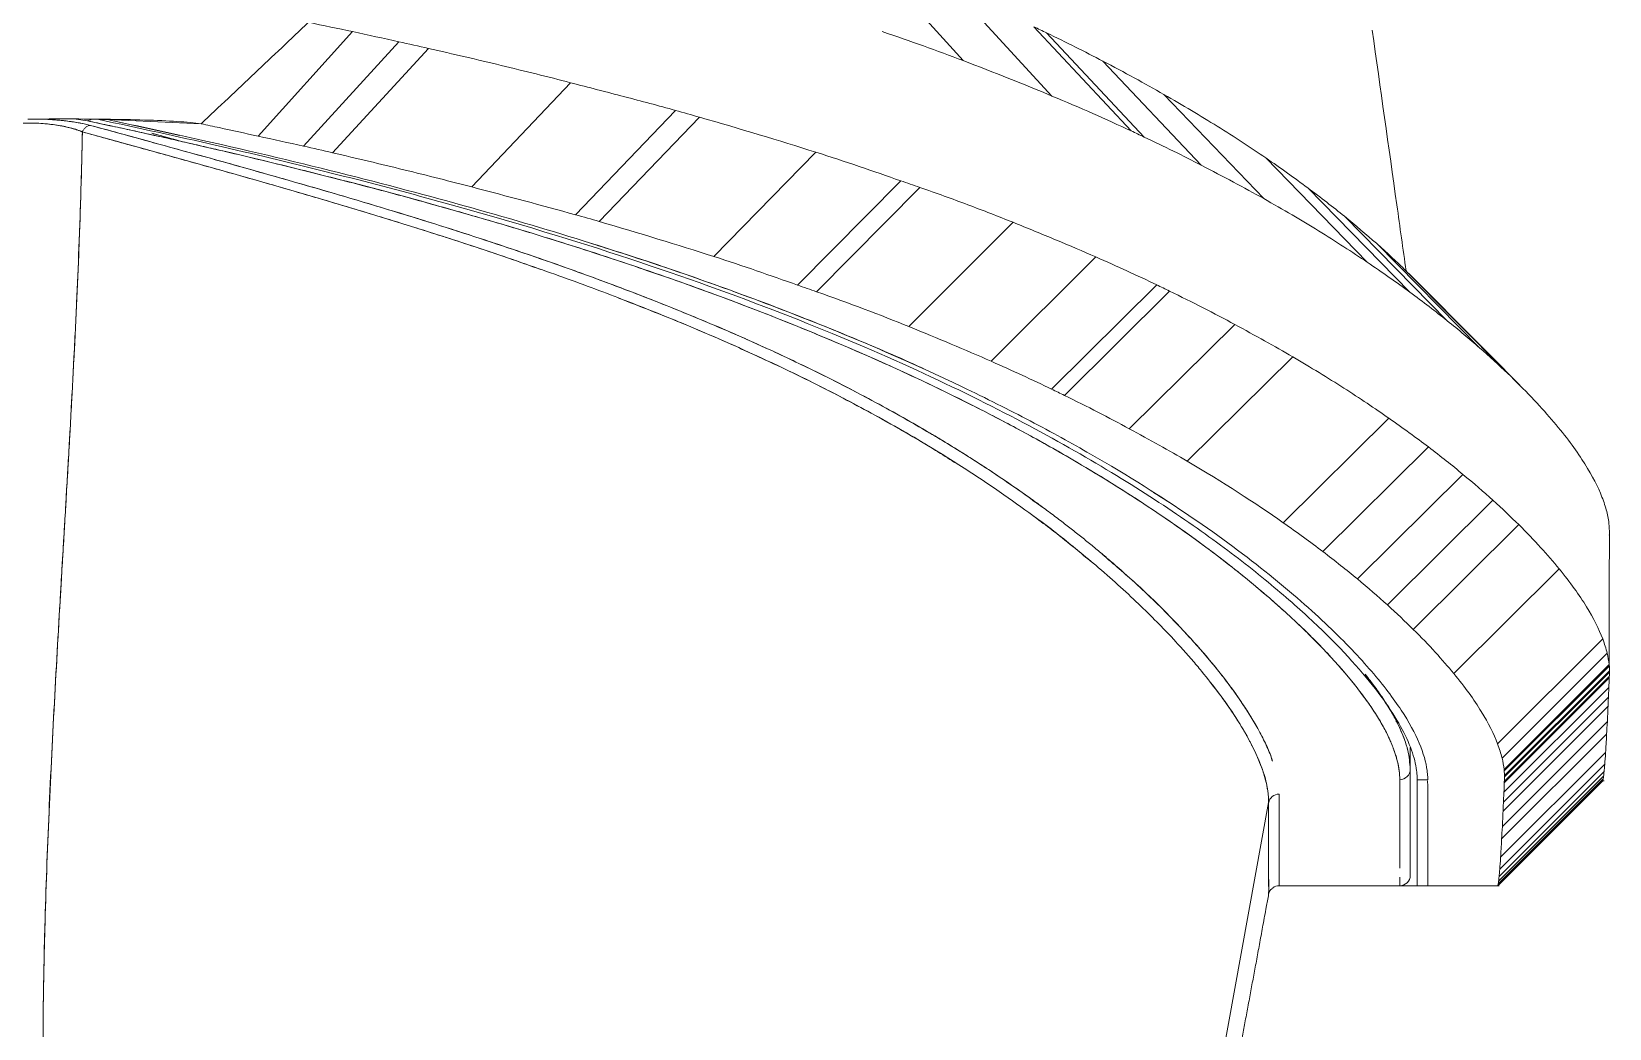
# Model space of a CAD drawing. Header units: millimetres. Extents: x 744 to 5705, y 930 to 4879.
# Drawn here: x 5479.7 to 5705.1, y 3539.2 to 3681.6 of the extents above; entities that cross this region are included whole.
import ezdxf

# ---------------------------------------------------------------- set-up
doc = ezdxf.new("R2010")
doc.units = ezdxf.units.MM
doc.header["$MEASUREMENT"] = 0

msp = doc.modelspace()

# ---------------------------------------------------------------- linework, layer by layer
at = {"color": 7, "linetype": 'Continuous', "lineweight": 15, "true_color": 0xffffff}
for p, q in [((5612.77, 3677.47), (5599.35, 3692.35)), ((5625.48, 3672.41), (5611.8, 3687.29)), ((5512.06, 3666.68), (5525.55, 3681.61)), ((5636.78, 3667.43), (5622.88, 3682.3)), ((5518.55, 3665.24), (5532.16, 3680.16)), ((5522.7, 3664.29), (5536.39, 3679.21)), ((5638.66, 3666.54), (5624.72, 3681.43)), ((5646.81, 3662.52), (5632.74, 3677.4)), ((5542.59, 3659.41), (5556.69, 3674.31)), ((5655.73, 3657.75), (5641.47, 3672.64)), ((5557.4, 3655.44), (5571.69, 3670.36)), ((5486.05, 3669.12), (5487.67, 3668.86)), ((5487.67, 3668.86), (5486.11, 3669.12)), ((5490.49, 3669.05), (5489.28, 3669.05)), ((5490.49, 3669.06), (5503.92, 3668.45)), ((5500.86, 3666.78), (5490.49, 3669.06)), ((5560.8, 3654.48), (5575.14, 3669.38)), ((5496.87, 3667.09), (5501.29, 3665.87)), ((5577.18, 3649.47), (5591.74, 3664.38)), ((5670.52, 3648.66), (5656.02, 3663.56)), ((5589.12, 3645.39), (5603.87, 3660.29)), ((5591.85, 3644.44), (5606.59, 3659.35)), ((5676.61, 3644.38), (5662.02, 3659.28)), ((5681.94, 3640.3), (5667.27, 3655.22)), ((5605.05, 3639.45), (5619.92, 3654.36)), ((5686.57, 3636.44), (5671.83, 3651.36)), ((5616.8, 3634.5), (5631.75, 3649.41)), ((5690.57, 3632.79), (5675.77, 3647.72)), ((5625.43, 3630.51), (5640.44, 3645.42)), ((5627.26, 3629.63), (5642.27, 3644.54)), ((5636.53, 3624.85), (5651.6, 3639.76)), ((5644.8, 3620.23), (5659.88, 3635.14)), ((5658.52, 3611.43), (5673.62, 3626.36)), ((5664.17, 3607.31), (5679.27, 3622.25)), ((5669.11, 3603.39), (5684.2, 3618.34)), ((5673.4, 3599.68), (5688.48, 3614.64)), ((5677.09, 3596.19), (5692.17, 3611.15)), ((5682.89, 3589.88), (5697.94, 3604.85)), ((5689.15, 3579.82), (5704.17, 3594.81)), ((5689.78, 3577.8), (5704.8, 3592.79)), ((5690.07, 3576.15), (5705.08, 3591.15)), ((5690.09, 3575.95), (5705.1, 3590.94)), ((5690.1, 3574.27), (5705.11, 3589.26)), ((5690.11, 3574.45), (5705.11, 3589.44)), ((5690.13, 3575.28), (5705.13, 3590.28)), ((5690.13, 3575.09), (5705.13, 3590.09)), ((5690.05, 3572.9), (5705.05, 3587.89)), ((5689.93, 3570.21), (5704.93, 3585.21)), ((5689.99, 3571.49), (5704.99, 3586.48)), ((5674.67, 3583.07), (5674.67, 3582.98)), ((5689.83, 3568.02), (5704.83, 3583.02)), ((5689.73, 3566.23), (5704.73, 3581.23)), ((5654, 3579.68), (5654.05, 3579.54)), ((5676.67, 3576.37), (5676.67, 3579.29)), ((5689.58, 3563.61), (5704.58, 3578.61)), ((5676.67, 3576.19), (5676.67, 3561.04)), ((5689.37, 3560.86), (5704.37, 3575.86)), ((5689.46, 3561.92), (5704.46, 3576.92)), ((5675.17, 3562.08), (5675.17, 3574.7)), ((5676.67, 3561.04), (5676.67, 3574.07)), ((5677.67, 3559.54), (5677.67, 3574.7)), ((5677.67, 3574.7), (5679.17, 3574.7)), ((5704.17, 3574.55), (5689.17, 3559.55)), ((5689.2, 3559.65), (5704.2, 3574.65)), ((5689.24, 3559.84), (5704.24, 3574.84)), ((5689.29, 3560.21), (5704.29, 3575.21)), ((5704.36, 3574.55), (5704.17, 3574.55)), ((5656.44, 3571.42), (5632.68, 3440.47)), ((5679.17, 3559.54), (5679.17, 3572.88)), ((5675.17, 3559.57), (5675.17, 3560.76)), ((5656.4, 3558.09), (5656.44, 3558.32)), ((5657.92, 3559.54), (5675.17, 3559.54)), ((5676.7, 3559.55), (5675.17, 3559.55)), ((5676.65, 3559.54), (5675.18, 3559.54)), ((5676.65, 3559.54), (5677.56, 3559.54)), ((5679.68, 3559.55), (5679.02, 3559.55)), ((5679.04, 3559.55), (5679.36, 3559.55)), ((5689.17, 3559.55), (5679.17, 3559.55)), ((5689.36, 3559.55), (5689.17, 3559.55))]:
    msp.add_line(p, q, dxfattribs=at)
msp.add_lwpolyline([(5677.67, 3559.54), (5677.9, 3559.54), (5679.17, 3559.54)], dxfattribs=at)
for centre, radius, start, end in [((5487.52, 3670.03), 1.17, 277.0142, 307.5918), ((5487.52, 3670.02), 1.17, 276.994, 306.913), ((5675.17, 3576.2), 1.5, 269.9733, 359.9733), ((5657.92, 3571.15), 1.5, 89.9843, 169.5357), ((5675.17, 3561.04), 1.5, 270, 0), ((5657.92, 3558.04), 1.5, 90.0004, 125.7999)]:
    msp.add_arc(centre, radius, start, end, dxfattribs=at)
for points, knots in [([(5503.92, 3668.45), (5506.48, 3670.86), (5509.04, 3673.28), (5511.59, 3675.69), (5514.15, 3678.11), (5516.71, 3680.53), (5519.26, 3682.94)], [0, 0, 0, 0, 0.01077667, 0.01077667, 0.01077667, 0.02155335, 0.02155335, 0.02155335, 0.02155335]), ([(5676.08, 3647.42), (5675.64, 3650.56), (5674.02, 3662.04), (5672.41, 3673.5), (5671.24, 3681.84)], [0, 0, 0, 0, 0.273549, 1, 1, 1, 1]), ([(5536.39, 3679.21), (5539.93, 3678.41), (5543.39, 3677.6), (5550.15, 3675.97), (5553.46, 3675.15), (5556.69, 3674.31)], [0, 0, 0, 0, 0.5, 0.5, 1, 1, 1, 1]), ([(5556.69, 3674.31), (5559.28, 3673.64), (5561.83, 3672.98), (5566.83, 3671.67), (5569.28, 3671.02), (5571.69, 3670.36)], [0, 0, 0, 0, 0.5, 0.5, 1, 1, 1, 1]), ([(5641.47, 3672.64), (5644.17, 3671.09), (5649.32, 3668.01), (5653.86, 3665.04), (5656.02, 3663.56)], [389.607768, 389.607768, 389.607768, 389.607768, 427.808015, 467.169581, 467.169581, 467.169581, 467.169581]), ([(5486.95, 3667.28), (5486.88, 3667.31), (5486.76, 3667.36), (5486.57, 3667.43), (5486.39, 3667.5), (5486.2, 3667.57), (5486.01, 3667.63), (5485.83, 3667.69), (5485.44, 3667.8), (5484.82, 3667.96), (5483.87, 3668.16), (5482.84, 3668.32), (5481.67, 3668.45), (5480.44, 3668.53), (5479.15, 3668.56), (5477.86, 3668.53), (5476.62, 3668.45), (5475.46, 3668.32), (5474.43, 3668.16), (5473.49, 3667.96), (5472.82, 3667.79), (5472.34, 3667.64), (5472.01, 3667.53), (5471.68, 3667.41), (5471.47, 3667.33), (5471.36, 3667.28)], [0, 0, 0, 0, 0.019671, 0.038592, 0.056742, 0.074102, 0.090654, 0.106378, 0.12126, 0.187109, 0.246578, 0.312271, 0.373368, 0.437831, 0.500446, 0.563008, 0.627465, 0.688485, 0.754169, 0.813275, 0.878747, 0.90534, 0.934479, 0.966066, 1, 1, 1, 1]), ([(5486.95, 3667.28), (5486.94, 3667.28), (5486.93, 3667.29), (5486.92, 3667.29), (5486.9, 3667.3), (5486.86, 3667.32), (5486.77, 3667.36), (5486.69, 3667.39), (5486.53, 3667.45), (5486.42, 3667.49), (5486.07, 3667.61), (5485.83, 3667.69), (5485.3, 3667.84), (5485.02, 3667.91), (5484.42, 3668.05), (5484.1, 3668.11), (5483.44, 3668.23), (5483.09, 3668.28), (5482.37, 3668.37), (5481.99, 3668.42), (5481.21, 3668.48), (5480.81, 3668.51), (5479.99, 3668.54), (5479.57, 3668.55), (5478.75, 3668.55), (5478.34, 3668.54), (5477.52, 3668.51), (5477.12, 3668.48), (5476.34, 3668.42), (5475.96, 3668.38), (5475.23, 3668.28), (5474.88, 3668.23), (5473.88, 3668.05), (5473.29, 3667.92), (5472.49, 3667.69), (5472.24, 3667.61), (5471.89, 3667.49), (5471.78, 3667.45), (5471.62, 3667.39), (5471.54, 3667.36), (5471.45, 3667.32), (5471.41, 3667.3), (5471.39, 3667.29), (5471.38, 3667.29), (5471.37, 3667.28), (5471.36, 3667.28)], [0, 0, 0, 0, 0.001953, 0.001953, 0.003906, 0.007813, 0.015625, 0.03125, 0.03125, 0.0625, 0.0625, 0.125, 0.125, 0.1875, 0.1875, 0.25, 0.25, 0.3125, 0.3125, 0.375, 0.375, 0.4375, 0.4375, 0.5, 0.5, 0.5625, 0.5625, 0.625, 0.625, 0.6875, 0.6875, 0.75, 0.75, 0.875, 0.875, 0.9375, 0.9375, 0.96875, 0.96875, 0.984375, 0.992188, 0.996094, 0.998047, 0.998047, 1, 1, 1, 1]), ([(5503.92, 3668.45), (5502.98, 3668.58), (5501.82, 3668.68), (5499.11, 3668.86), (5497.57, 3668.93), (5494.07, 3669.03), (5492.21, 3669.07), (5488.27, 3669.12), (5486.2, 3669.13), (5482.39, 3669.13), (5480.77, 3669.12), (5479.15, 3669.11)], [0, 0, 0, 0, 3.304912, 3.304912, 6.609825, 6.609825, 9.914737, 9.914737, 13.219649, 13.219649, 15.68621, 15.68621, 15.68621, 15.68621]), ([(5480.22, 3669.11), (5480.85, 3669.1), (5482.46, 3669.07), (5484.66, 3668.86), (5486.69, 3668.56), (5487.65, 3668.33), (5488.13, 3668.21)], [0, 0, 0, 0, 0.1844316, 0.4658263, 0.7372738, 1, 1, 1, 1]), ([(5488.13, 3668.21), (5487.63, 3668.33), (5486.65, 3668.57), (5484.57, 3668.87), (5482.4, 3669.07), (5480.85, 3669.1), (5480.26, 3669.11)], [0, 0, 0, 0, 0.273381, 0.547526, 0.82802, 1, 1, 1, 1]), ([(5486.95, 3667.28), (5487, 3667.4), (5487.06, 3667.52), (5487.23, 3667.74), (5487.32, 3667.84), (5487.54, 3668.01), (5487.65, 3668.08), (5487.89, 3668.17), (5488.01, 3668.2), (5488.13, 3668.21)], [0, 0, 0, 0, 0.25, 0.25, 0.5, 0.5, 0.75, 0.75, 1, 1, 1, 1]), ([(5486.95, 3667.28), (5487, 3667.4), (5487.06, 3667.52), (5487.23, 3667.74), (5487.32, 3667.84), (5487.54, 3668.01), (5487.65, 3668.08), (5487.89, 3668.17), (5488.01, 3668.2), (5488.13, 3668.21)], [0, 0, 0, 0, 0.25, 0.25, 0.5, 0.5, 0.75, 0.75, 1, 1, 1, 1]), ([(5675.17, 3574.7), (5675.17, 3574.79), (5675.17, 3574.98), (5675.15, 3575.27), (5675.13, 3575.57), (5675.1, 3575.87), (5675.06, 3576.17), (5675.01, 3576.48), (5674.96, 3576.79), (5674.89, 3577.1), (5674.81, 3577.42), (5674.73, 3577.74), (5674.64, 3578.06), (5674.53, 3578.39), (5674.42, 3578.72), (5674.3, 3579.06), (5674.18, 3579.4), (5674.04, 3579.74), (5673.89, 3580.09), (5673.74, 3580.44), (5673.37, 3581.24), (5672.7, 3582.53), (5671.58, 3584.37), (5670.26, 3586.29), (5668.2, 3589), (5665.08, 3592.61), (5661.07, 3596.61), (5657.36, 3599.98), (5654.23, 3602.66), (5650.8, 3605.42), (5646.98, 3608.32), (5642.81, 3611.31), (5636.64, 3615.47), (5629.54, 3619.87), (5621.34, 3624.46), (5614.46, 3628.07), (5606.96, 3631.74), (5598.53, 3635.58), (5589.3, 3639.46), (5578.91, 3643.51), (5567.49, 3647.59), (5556.85, 3651.07), (5547.73, 3653.85), (5540.39, 3655.99), (5532.7, 3658.12), (5524.55, 3660.27), (5516.01, 3662.42), (5509.17, 3664.06), (5504.34, 3665.18), (5501.65, 3665.8), (5498.92, 3666.41), (5496.16, 3667.03), (5493.36, 3667.64), (5490.53, 3668.25), (5488.62, 3668.66), (5487.67, 3668.86)], [0, 0, 0, 0, 0.0070418, 0.014054, 0.021037, 0.0279913, 0.0349172, 0.0418154, 0.0486861, 0.0555299, 0.0623473, 0.0691386, 0.0759043, 0.0826448, 0.0893607, 0.0960523, 0.1027202, 0.1093646, 0.1159862, 0.1225853, 0.1291624, 0.1606347, 0.1914145, 0.2215591, 0.2511239, 0.3114173, 0.3688501, 0.3984051, 0.4271268, 0.4566886, 0.4855075, 0.5152719, 0.5441955, 0.6036971, 0.6344701, 0.6644214, 0.6959958, 0.7267417, 0.759311, 0.791089, 0.8248431, 0.8578944, 0.8751804, 0.8923214, 0.9099349, 0.927471, 0.9454268, 0.9633661, 0.9685625, 0.9737708, 0.9789914, 0.9842245, 0.9894701, 0.9947286, 1, 1, 1, 1]), ([(5487.67, 3668.86), (5493.44, 3667.64), (5499.02, 3666.4), (5509.82, 3663.92), (5515.03, 3662.66), (5530.09, 3658.88), (5539.39, 3656.33), (5565.24, 3648.6), (5579.77, 3643.38), (5593.8, 3637.56), (5595.32, 3636.92), (5598.3, 3635.63), (5599.76, 3634.99), (5604.02, 3633.08), (5606.74, 3631.82), (5614.52, 3628.06), (5619.23, 3625.61), (5627.86, 3620.82), (5631.77, 3618.49), (5638.92, 3613.97), (5642.16, 3611.77), (5651, 3605.42), (5655.74, 3601.5), (5663.47, 3594.36), (5666.46, 3591.13), (5671.04, 3585.36), (5672.64, 3582.82), (5673.93, 3580.01), (5674.15, 3579.47), (5674.53, 3578.42), (5674.69, 3577.92), (5675.05, 3576.45), (5675.17, 3575.54), (5675.17, 3574.7)], [0, 0, 0, 0, 0.03125, 0.03125, 0.0625, 0.0625, 0.125, 0.125, 0.25, 0.25, 0.265625, 0.265625, 0.28125, 0.28125, 0.3125, 0.3125, 0.375, 0.375, 0.4375, 0.4375, 0.5, 0.5, 0.625, 0.625, 0.75, 0.75, 0.875, 0.875, 0.90625, 0.90625, 0.9375, 0.9375, 1, 1, 1, 1]), ([(5488.13, 3668.21), (5489.72, 3667.77), (5492.72, 3666.95), (5497.24, 3665.71), (5501.59, 3664.51), (5506, 3663.3), (5510.28, 3662.1), (5516.46, 3660.36), (5524.3, 3658.09), (5533.23, 3655.41), (5541.36, 3652.85), (5548.73, 3650.43), (5555.71, 3648.01), (5563.17, 3645.29), (5570.94, 3642.28), (5578.83, 3639), (5586.02, 3635.78), (5592.54, 3632.66), (5599.03, 3629.33), (5605.31, 3625.87), (5611.42, 3622.24), (5616.83, 3618.78), (5620.76, 3616.09), (5623.47, 3614.15), (5625.21, 3612.86), (5626.87, 3611.61), (5628.44, 3610.39), (5629.94, 3609.2), (5631.4, 3608.01), (5632.83, 3606.82), (5634.86, 3605.08), (5637.4, 3602.82), (5640.3, 3600.08), (5642.99, 3597.37), (5645.39, 3594.81), (5647.51, 3592.39), (5649.37, 3590.13), (5651.05, 3587.94), (5652.52, 3585.86), (5653.88, 3583.77), (5655.1, 3581.68), (5656.12, 3579.62), (5656.75, 3578.17), (5656.97, 3577.46), (5657.01, 3577.35)], [0, 0, 0, 0, 0.011331, 0.021375, 0.032244, 0.042513, 0.053133, 0.063424, 0.087954, 0.112063, 0.133121, 0.154189, 0.174918, 0.195544, 0.224431, 0.252917, 0.281042, 0.308758, 0.33566, 0.370232, 0.402997, 0.436727, 0.468985, 0.481852, 0.494884, 0.507917, 0.520273, 0.532798, 0.545494, 0.558364, 0.571411, 0.602643, 0.63487, 0.668151, 0.702505, 0.734501, 0.766802, 0.800039, 0.834284, 0.867404, 0.907747, 0.94926, 0.991619, 1, 1, 1, 1]), ([(5624.05, 3613.69), (5622.55, 3614.78), (5619.22, 3617.19), (5613.27, 3621.1), (5606.26, 3625.35), (5598.38, 3629.7), (5589.58, 3634.14), (5579.75, 3638.64), (5569.11, 3643.04), (5557.69, 3647.34), (5545.56, 3651.52), (5532.39, 3655.7), (5518.28, 3659.86), (5503.41, 3664.03), (5493.22, 3666.81), (5488.13, 3668.21)], [0, 0, 0, 0, 0.0677355, 0.1491051, 0.230587, 0.3120623, 0.3932435, 0.4741688, 0.5549082, 0.628838, 0.7027808, 0.7768282, 0.8510503, 0.9254623, 1, 1, 1, 1]), ([(5677.67, 3574.7), (5677.67, 3574.91), (5677.66, 3575.12), (5677.63, 3575.56), (5677.57, 3576.23), (5677.43, 3576.94), (5677.06, 3578.4), (5676.69, 3579.45), (5675.14, 3582.81), (5673.54, 3585.36), (5668.94, 3591.15), (5665.93, 3594.4), (5660.08, 3599.8), (5657.9, 3601.68), (5653.03, 3605.63), (5650.34, 3607.69), (5644.36, 3611.96), (5641.09, 3614.17), (5633.84, 3618.74), (5629.88, 3621.09), (5621.15, 3625.9), (5616.4, 3628.36), (5605.96, 3633.37), (5600.28, 3635.91), (5587.84, 3641.04), (5581.08, 3643.63), (5566.34, 3648.81), (5558.35, 3651.41), (5541, 3656.56), (5531.64, 3659.12), (5516.54, 3662.9), (5511.33, 3664.15), (5500.56, 3666.62), (5495, 3667.84), (5489.28, 3669.05)], [0, 0, 0, 0, 0.015625, 0.015625, 0.03125, 0.0625, 0.0625, 0.125, 0.125, 0.25, 0.25, 0.375, 0.375, 0.4375, 0.4375, 0.5, 0.5, 0.5625, 0.5625, 0.625, 0.625, 0.6875, 0.6875, 0.75, 0.75, 0.8125, 0.8125, 0.875, 0.875, 0.9375, 0.9375, 0.96875, 0.96875, 1, 1, 1, 1]), ([(5490.49, 3669.05), (5495.16, 3668.07), (5499.73, 3667.07), (5504.17, 3666.07), (5511.34, 3664.45), (5518.22, 3662.81), (5524.78, 3661.16), (5531.35, 3659.5), (5537.6, 3657.83), (5543.56, 3656.15), (5549.52, 3654.46), (5555.18, 3652.77), (5560.55, 3651.07), (5565.92, 3649.37), (5571.01, 3647.67), (5575.83, 3645.97), (5580.65, 3644.26), (5585.21, 3642.56), (5589.52, 3640.87), (5598.15, 3637.49), (5605.8, 3634.13), (5612.66, 3630.84), (5616.09, 3629.2), (5619.32, 3627.58), (5622.37, 3625.97), (5625.42, 3624.37), (5628.28, 3622.79), (5630.99, 3621.23), (5636.4, 3618.12), (5641.16, 3615.12), (5645.38, 3612.24), (5649.59, 3609.36), (5653.28, 3606.61), (5656.52, 3604.01), (5659.76, 3601.4), (5662.55, 3598.95), (5664.96, 3596.64), (5667.38, 3594.34), (5669.42, 3592.19), (5671.14, 3590.19), (5672.86, 3588.19), (5674.26, 3586.34), (5675.38, 3584.63), (5676.5, 3582.93), (5677.35, 3581.36), (5677.96, 3579.93), (5678.56, 3578.49), (5678.93, 3577.19), (5679.08, 3576), (5679.12, 3575.7), (5679.15, 3575.41), (5679.16, 3575.12), (5679.17, 3574.98), (5679.17, 3574.84), (5679.17, 3574.7), (5679.17, 3574.7), (5679.17, 3574.7), (5679.17, 3574.7)], [1514.410759, 1514.410759, 1514.410759, 1514.410759, 1538.352394, 1538.352394, 1538.352394, 1576.939335, 1576.939335, 1576.939335, 1615.526276, 1615.526276, 1615.526276, 1654.113217, 1654.113217, 1654.113217, 1692.700158, 1692.700158, 1692.700158, 1731.287098, 1731.287098, 1731.287098, 1808.46098, 1808.46098, 1808.46098, 1847.047921, 1847.047921, 1847.047921, 1885.634862, 1885.634862, 1885.634862, 1962.808743, 1962.808743, 1962.808743, 2039.982625, 2039.982625, 2039.982625, 2117.156506, 2117.156506, 2117.156506, 2194.330388, 2194.330388, 2194.330388, 2271.504269, 2271.504269, 2271.504269, 2348.678151, 2348.678151, 2348.678151, 2425.852033, 2425.852033, 2425.852033, 2445.145503, 2445.145503, 2445.145503, 2454.792238, 2454.792238, 2454.792238, 2454.918905, 2454.918905, 2454.918905, 2454.918905]), ([(5503.92, 3668.45), (5504.79, 3668.26), (5507.52, 3667.67), (5510.23, 3667.08), (5512.06, 3666.68)], [5.203369, 5.203369, 5.203369, 5.203369, 9.745898, 19.550461, 19.550461, 19.550461, 19.550461]), ([(5481.32, 3534.43), (5481.32, 3535.77), (5481.32, 3537.11), (5481.34, 3539.8), (5481.35, 3541.14), (5481.4, 3545.19), (5481.45, 3547.9), (5481.64, 3556.05), (5481.83, 3561.53), (5482.51, 3578.05), (5483.12, 3589.2), (5484.43, 3611.59), (5485.12, 3622.84), (5486.27, 3645.22), (5486.74, 3656.35), (5486.95, 3667.28)], [0, 0, 0, 0, 0.03125, 0.03125, 0.0625, 0.0625, 0.125, 0.125, 0.25, 0.25, 0.5, 0.5, 0.75, 0.75, 1, 1, 1, 1]), ([(5486.95, 3667.28), (5486.93, 3666.63), (5486.91, 3665.33), (5486.86, 3663.34), (5486.81, 3661.32), (5486.75, 3659.27), (5486.69, 3657.17), (5486.62, 3655.04), (5486.54, 3652.86), (5486.39, 3648.8), (5486.12, 3642.56), (5485.79, 3635.72), (5485.49, 3630.06), (5485.19, 3624.56), (5484.87, 3619.01), (5484.55, 3613.51), (5484.31, 3609.39), (5484.06, 3605.26), (5483.58, 3596.98), (5482.86, 3584.49), (5482.05, 3567.83), (5481.57, 3553.94), (5481.38, 3544.22), (5481.33, 3539.41), (5481.32, 3536.61), (5481.32, 3535.21), (5481.32, 3534.43)], [0, 0, 0, 0, 0.014782, 0.029823, 0.045123, 0.060683, 0.076502, 0.092583, 0.108925, 0.125529, 0.18425, 0.24919, 0.278708, 0.310652, 0.372015, 0.402695, 0.433384, 0.463903, 0.494857, 0.618462, 0.74358, 0.870551, 0.934939, 0.967385, 0.981917, 1, 1, 1, 1]), ([(5486.95, 3667.28), (5492.49, 3665.76), (5503.56, 3662.71), (5519.65, 3658.15), (5534.71, 3653.59), (5545.63, 3650.07), (5551.11, 3648.08), (5552.39, 3647.62)], [0, 0, 0, 0, 0.233372, 0.466141, 0.698172, 0.929608, 1, 1, 1, 1]), ([(5656.44, 3571.42), (5656.44, 3571.52), (5656.44, 3571.72), (5656.43, 3572.03), (5656.41, 3572.34), (5656.37, 3572.66), (5656.33, 3572.98), (5656.29, 3573.3), (5656.23, 3573.63), (5656.16, 3573.96), (5656.09, 3574.29), (5656, 3574.63), (5655.91, 3574.97), (5655.81, 3575.32), (5655.7, 3575.67), (5655.59, 3576.02), (5655.46, 3576.38), (5655.33, 3576.74), (5655.19, 3577.1), (5655.04, 3577.47), (5654.88, 3577.84), (5654.72, 3578.22), (5654.54, 3578.59), (5654.36, 3578.97), (5654.18, 3579.36), (5653.98, 3579.74), (5653.78, 3580.13), (5653.57, 3580.52), (5653.35, 3580.92), (5653.13, 3581.31), (5652.9, 3581.71), (5652.66, 3582.11), (5652.41, 3582.52), (5652.16, 3582.92), (5651.9, 3583.33), (5651.64, 3583.74), (5650.86, 3584.94), (5649.4, 3587.01), (5647.35, 3589.63), (5645.48, 3591.85), (5644.11, 3593.39), (5642.48, 3595.18), (5639.7, 3598.07), (5636.04, 3601.59), (5631.08, 3605.94), (5627.17, 3609.12), (5622.7, 3612.51), (5618.55, 3615.5), (5611.06, 3620.52), (5600.33, 3626.93), (5587.9, 3633.22), (5577.71, 3637.81), (5570.2, 3640.97), (5561.89, 3644.24), (5552.7, 3647.59), (5543.38, 3650.77), (5534.17, 3653.73), (5525.29, 3656.44), (5516.68, 3658.97), (5508.56, 3661.29), (5501.14, 3663.36), (5493.95, 3665.35), (5489.25, 3666.65), (5486.95, 3667.28)], [0, 0, 0, 0, 0.0080539, 0.0160539, 0.0240002, 0.0318927, 0.0397315, 0.0475165, 0.0552478, 0.0629254, 0.0705494, 0.0781197, 0.0856364, 0.0930994, 0.1005089, 0.1078648, 0.1151671, 0.1224159, 0.1296112, 0.1367531, 0.1438414, 0.1508763, 0.1578578, 0.1647859, 0.1716606, 0.1784819, 0.1852499, 0.1919645, 0.1986259, 0.2052339, 0.2117887, 0.2182903, 0.2247386, 0.2311337, 0.2374757, 0.2437644, 0.25, 0.2916383, 0.33328, 0.3541047, 0.3749336, 0.388964, 0.4166069, 0.4726297, 0.5000613, 0.545807, 0.5626465, 0.5925285, 0.6251565, 0.6917027, 0.7503185, 0.7740021, 0.7983227, 0.8232874, 0.8489088, 0.8752048, 0.895965, 0.9167368, 0.9375266, 0.954163, 0.9701237, 0.9854043, 1, 1, 1, 1]), ([(5501.27, 3665.88), (5500.45, 3666.11), (5498.99, 3666.51), (5497.51, 3666.92), (5496.87, 3667.09)], [0, 0, 0, 0, 0.565325, 1, 1, 1, 1]), ([(5522.7, 3664.29), (5526.17, 3663.49), (5531.31, 3662.27), (5537.87, 3660.63), (5541.06, 3659.81), (5542.59, 3659.41)], [38.988695, 38.988695, 38.988695, 38.988695, 58.40533, 68.421067, 77.841829, 77.841829, 77.841829, 77.841829]), ([(5591.74, 3664.38), (5593.85, 3663.71), (5595.92, 3663.03), (5599.96, 3661.66), (5601.93, 3660.97), (5603.87, 3660.29)], [0, 0, 0, 0, 0.5, 0.5, 1, 1, 1, 1]), ([(5606.59, 3659.35), (5608.94, 3658.53), (5611.23, 3657.71), (5615.67, 3656.04), (5617.82, 3655.19), (5619.92, 3654.36)], [0, 0, 0, 0, 0.5, 0.5, 1, 1, 1, 1]), ([(5655.73, 3657.75), (5658.51, 3656.18), (5661.12, 3654.64), (5666.04, 3651.61), (5668.35, 3650.12), (5670.52, 3648.66)], [0, 0, 0, 0, 0.5, 0.5, 1, 1, 1, 1]), ([(5619.92, 3654.36), (5622.01, 3653.52), (5624.03, 3652.69), (5627.98, 3651.04), (5629.89, 3650.22), (5631.75, 3649.41)], [0, 0, 0, 0, 0.5, 0.5, 1, 1, 1, 1]), ([(5607.14, 3633.43), (5607.02, 3633.48), (5603.93, 3634.95), (5597.04, 3637.88), (5586.68, 3642.05), (5575.55, 3646.11), (5566.7, 3649.16), (5561.04, 3650.9), (5559.62, 3651.33)], [0, 0, 0, 0, 0.009766, 0.251393, 0.492996, 0.709945, 0.926898, 1, 1, 1, 1]), ([(5671.83, 3651.36), (5672.55, 3650.72), (5673.91, 3649.49), (5675.18, 3648.3), (5675.77, 3647.72)], [583.36073, 583.36073, 583.36073, 583.36073, 603.00224, 622.055947, 622.055947, 622.055947, 622.055947]), ([(5675.77, 3647.72), (5676.13, 3647.38), (5676.69, 3646.83), (5677.2, 3646.31), (5677.4, 3646.11)], [0, 0, 0, 0, 0.623229, 1, 1, 1, 1]), ([(5692.54, 3630.86), (5690.26, 3633.16), (5685.19, 3638.27), (5680.12, 3643.38), (5677.32, 3646.19)], [0, 0, 0, 0, 0.448955, 1, 1, 1, 1]), ([(5563.53, 3643.54), (5566.59, 3642.35), (5573.49, 3639.66), (5582.89, 3635.52), (5592.1, 3631.12), (5600.79, 3626.52), (5607.28, 3622.81), (5610.66, 3620.61), (5611.54, 3620.04)], [0, 0, 0, 0, 0.146456, 0.330587, 0.515235, 0.700531, 0.921748, 1, 1, 1, 1]), ([(5659.88, 3635.14), (5662.47, 3633.62), (5664.89, 3632.13), (5669.46, 3629.21), (5671.6, 3627.77), (5673.62, 3626.36)], [0, 0, 0, 0, 0.5, 0.5, 1, 1, 1, 1]), ([(5696.87, 3626.18), (5698.63, 3624.14), (5700.05, 3622.24), (5702.34, 3618.73), (5703.21, 3617.12), (5703.84, 3615.65)], [0, 0, 0, 0, 0.5, 0.5, 1, 1, 1, 1]), ([(5623.07, 3614.36), (5622.95, 3614.45), (5622.21, 3615.03), (5621.33, 3615.65), (5620.61, 3616.16)], [0, 0, 0, 0, 0.166221, 1, 1, 1, 1]), ([(5645.78, 3611.94), (5645.06, 3612.44), (5643.3, 3613.68), (5641.22, 3614.99), (5640, 3615.76)], [0, 0, 0, 0, 0.411032, 1, 1, 1, 1]), ([(5622.63, 3612.53), (5622.78, 3612.42), (5625.14, 3610.76), (5627.98, 3608.49), (5630.39, 3606.43), (5631.16, 3605.78)], [0, 0, 0, 0, 0.042557, 0.695672, 1, 1, 1, 1]), ([(5705.04, 3611.39), (5705.07, 3611.16), (5705.09, 3610.93), (5705.1, 3610.7), (5705.11, 3610.63), (5705.11, 3610.57), (5705.11, 3610.51)], [935.435184, 935.435184, 935.435184, 935.435184, 950.430136, 950.430136, 950.430136, 954.646393, 954.646393, 954.646393, 954.646393]), ([(5705.12, 3589.83), (5705.12, 3590.05), (5705.12, 3590.52), (5705.11, 3591.31), (5705.11, 3592.17), (5705.1, 3593.07), (5705.1, 3593.95), (5705.1, 3594.86), (5705.1, 3595.71), (5705.1, 3596.37), (5705.1, 3597.06), (5705.1, 3598.08), (5705.1, 3599.4), (5705.1, 3600.99), (5705.11, 3602.93), (5705.11, 3605.17), (5705.12, 3607.56), (5705.12, 3609.15), (5705.12, 3609.92)], [0, 0, 0, 0, 0.088185, 0.191329, 0.282994, 0.341154, 0.388304, 0.42404, 0.438654, 0.452529, 0.467429, 0.484823, 0.529334, 0.587396, 0.657634, 0.76654, 0.887676, 1, 1, 1, 1]), ([(5656.96, 3577.38), (5656.89, 3577.62), (5656.54, 3578.84), (5655.24, 3581.47), (5652.93, 3585.36), (5649.91, 3589.52), (5646.35, 3593.78), (5642.36, 3598.07), (5637.91, 3602.43), (5634.29, 3605.53), (5632.63, 3606.94)], [0, 0, 0, 0, 0.040425, 0.199819, 0.35921, 0.518641, 0.643978, 0.769283, 0.894479, 1, 1, 1, 1]), ([(5697.94, 3604.85), (5699.54, 3602.89), (5700.83, 3601.09), (5702.88, 3597.75), (5703.64, 3596.21), (5704.17, 3594.81)], [0, 0, 0, 0, 0.5, 0.5, 1, 1, 1, 1]), ([(5670.24, 3589.76), (5670.47, 3589.46), (5670.95, 3588.85), (5671.87, 3587.62), (5672.94, 3586.08), (5674.05, 3584.29), (5674.98, 3582.54), (5675.72, 3580.84), (5676.26, 3579.21), (5676.61, 3577.64), (5676.65, 3576.68), (5676.67, 3576.19)], [0, 0, 0, 0, 0.051735, 0.106171, 0.22057, 0.339403, 0.462668, 0.590363, 0.722484, 0.859031, 1, 1, 1, 1]), ([(5676.67, 3576.19), (5676.6, 3577.08), (5676.47, 3578.85), (5675.28, 3582.03), (5673.38, 3585.58), (5671.28, 3588.37), (5670.24, 3589.75)], [0, 0, 0, 0, 0.251177, 0.502338, 0.753139, 1, 1, 1, 1]), ([(5689.15, 3579.82), (5688.62, 3581.23), (5687.85, 3582.77), (5685.79, 3586.11), (5684.49, 3587.92), (5682.89, 3589.88)], [0, 0, 0, 0, 0.5, 0.5, 1, 1, 1, 1]), ([(5647.92, 3588.83), (5648.7, 3587.84), (5650.57, 3585.46), (5652.66, 3582.2), (5654.45, 3578.94), (5655.6, 3576.1), (5656.17, 3574.27), (5656.24, 3573.47), (5656.25, 3573.39)], [0, 0, 0, 0, 0.148477, 0.355811, 0.56313, 0.770473, 0.977864, 1, 1, 1, 1]), ([(5705.05, 3587.89), (5705.05, 3587.84), (5705.04, 3587.79), (5705.04, 3587.74), (5705.02, 3587.3), (5705.01, 3586.88), (5704.99, 3586.48)], [994.166741, 994.166741, 994.166741, 994.166741, 998.189879, 998.189879, 998.189879, 1032.382564, 1032.382564, 1032.382564, 1032.382564]), ([(5704.99, 3586.48), (5704.99, 3586.44), (5704.98, 3586.39), (5704.98, 3586.35), (5704.96, 3585.95), (5704.95, 3585.57), (5704.93, 3585.21)], [1032.382564, 1032.382564, 1032.382564, 1032.382564, 1036.262888, 1036.262888, 1036.262888, 1070.602528, 1070.602528, 1070.602528, 1070.602528]), ([(5675.17, 3574.7), (5675.17, 3573.28), (5675.17, 3570.76), (5675.17, 3569.08), (5675.17, 3568.35)], [0, 0, 0, 0, 0.560028, 1, 1, 1, 1]), ([(5677.67, 3574.7), (5677.67, 3573.28), (5677.67, 3570.43), (5677.67, 3567.48), (5677.67, 3565.19), (5677.67, 3563.52), (5677.67, 3562.28), (5677.67, 3561.38), (5677.67, 3560.44), (5677.67, 3559.82), (5677.67, 3559.56), (5677.67, 3559.55), (5677.67, 3559.54)], [0, 0, 0, 0, 0.071826, 0.143652, 0.215479, 0.287305, 0.359132, 0.430958, 0.502784, 0.670379, 0.837974, 1, 1, 1, 1]), ([(5679.17, 3559.55), (5679.17, 3559.56), (5679.17, 3559.57), (5679.17, 3559.85), (5679.17, 3560.53), (5679.17, 3561.6), (5679.17, 3562.73), (5679.17, 3564.33), (5679.17, 3566.59), (5679.18, 3569.14), (5679.15, 3571.74), (5679.22, 3573.29), (5679.15, 3574.34), (5679.13, 3574.55)], [0, 0, 0, 0, 0.170868, 0.341732, 0.5126, 0.593148, 0.673702, 0.754253, 0.834804, 0.915353, 0.952944, 0.990535, 1, 1, 1, 1]), ([(5656.44, 3558.32), (5656.44, 3558.32), (5656.44, 3558.32), (5656.44, 3558.34), (5656.44, 3558.38), (5656.44, 3558.46), (5656.44, 3558.59), (5656.44, 3558.76), (5656.45, 3558.97), (5656.45, 3559.22), (5656.45, 3559.53), (5656.45, 3559.91), (5656.44, 3560.37), (5656.44, 3560.78), (5656.44, 3561.08), (5656.44, 3561.22), (5656.44, 3561.35), (5656.44, 3561.49), (5656.44, 3561.63), (5656.44, 3561.77), (5656.44, 3561.92), (5656.44, 3562.18), (5656.44, 3562.58), (5656.44, 3563.15), (5656.44, 3563.58), (5656.44, 3563.83), (5656.44, 3563.84), (5656.44, 3563.85), (5656.44, 3563.86), (5656.44, 3563.87), (5656.44, 3563.91), (5656.44, 3563.97), (5656.44, 3564.06), (5656.44, 3564.19), (5656.44, 3564.34), (5656.44, 3564.53), (5656.44, 3564.75), (5656.44, 3564.91), (5656.44, 3565.01), (5656.44, 3565.03), (5656.44, 3565.04), (5656.44, 3565.05), (5656.44, 3565.07), (5656.44, 3565.08), (5656.44, 3565.11), (5656.44, 3565.19), (5656.44, 3565.36), (5656.44, 3565.62), (5656.44, 3565.97), (5656.44, 3566.36), (5656.44, 3566.81), (5656.44, 3567.3), (5656.44, 3567.85), (5656.44, 3568.44), (5656.44, 3569.08), (5656.44, 3569.79), (5656.44, 3570.56), (5656.44, 3571.13), (5656.44, 3571.42)], [0, 0, 0, 0, 0.014202, 0.081057, 0.147637, 0.213772, 0.279299, 0.344067, 0.394333, 0.443982, 0.49296, 0.541217, 0.58871, 0.635404, 0.646267, 0.655818, 0.665016, 0.674143, 0.6832, 0.692187, 0.701105, 0.709956, 0.737337, 0.764076, 0.793289, 0.793714, 0.794084, 0.7945, 0.794961, 0.795468, 0.79602, 0.799231, 0.802943, 0.807442, 0.813498, 0.820543, 0.828556, 0.837518, 0.838243, 0.838682, 0.839123, 0.839568, 0.840014, 0.840464, 0.840916, 0.843452, 0.848182, 0.858174, 0.869116, 0.880981, 0.893738, 0.907354, 0.921797, 0.936141, 0.951161, 0.96683, 0.983118, 1, 1, 1, 1]), ([(5657.92, 3572.65), (5657.92, 3571.75), (5657.92, 3569.93), (5657.92, 3567.82), (5657.92, 3566.03), (5657.92, 3564.59), (5657.92, 3563.41), (5657.92, 3562.41), (5657.92, 3561.6), (5657.92, 3560.95), (5657.92, 3560.48), (5657.92, 3560.19), (5657.92, 3560.01), (5657.92, 3559.89), (5657.92, 3559.8), (5657.92, 3559.72), (5657.92, 3559.67), (5657.92, 3559.63), (5657.92, 3559.6), (5657.92, 3559.58), (5657.92, 3559.57), (5657.92, 3559.57)], [0, 0, 0, 0, 0.059475, 0.119805, 0.181014, 0.243064, 0.305866, 0.369285, 0.444578, 0.520129, 0.595534, 0.670344, 0.712641, 0.754494, 0.795806, 0.836482, 0.876425, 0.915538, 0.953723, 0.983012, 1, 1, 1, 1]), ([(5657.92, 3561.81), (5657.92, 3561.84), (5657.92, 3562.13), (5657.92, 3562.94), (5657.92, 3564.37), (5657.92, 3566.36), (5657.92, 3568.93), (5657.92, 3571.41), (5657.92, 3572.65)], [0, 0, 0, 0, 0.022223, 0.217783, 0.413344, 0.608902, 0.804452, 1, 1, 1, 1]), ([(5689.99, 3571.49), (5689.99, 3571.44), (5689.98, 3571.4), (5689.98, 3571.35), (5689.96, 3570.96), (5689.95, 3570.58), (5689.93, 3570.21)], [1032.382564, 1032.382564, 1032.382564, 1032.382564, 1036.262888, 1036.262888, 1036.262888, 1070.602528, 1070.602528, 1070.602528, 1070.602528]), ([(5690.05, 3572.9), (5690.05, 3572.84), (5690.04, 3572.79), (5690.04, 3572.74), (5690.02, 3572.3), (5690.01, 3571.89), (5689.99, 3571.49)], [994.166741, 994.166741, 994.166741, 994.166741, 998.189879, 998.189879, 998.189879, 1032.382564, 1032.382564, 1032.382564, 1032.382564]), ([(5656.44, 3560.61), (5656.44, 3560.5), (5656.44, 3560.03), (5656.44, 3559.67), (5656.44, 3559.47), (5656.44, 3559.43)], [0, 0, 0, 0, 0.200386, 0.840076, 1, 1, 1, 1]), ([(5632.68, 3429.08), (5633.19, 3431.89), (5634.24, 3437.59), (5635.75, 3445.8), (5637.17, 3453.58), (5638.47, 3460.65), (5639.65, 3467.05), (5640.75, 3473.05), (5641.76, 3478.53), (5642.73, 3483.8), (5643.66, 3488.92), (5644.6, 3494.02), (5645.53, 3499.06), (5646.42, 3503.89), (5647.33, 3508.84), (5648.21, 3513.63), (5649.04, 3518.13), (5649.61, 3521.24), (5649.98, 3523.28), (5650.22, 3524.58), (5650.46, 3525.87), (5650.71, 3527.24), (5650.98, 3528.69), (5651.27, 3530.28), (5651.59, 3532), (5651.93, 3533.86), (5652.29, 3535.82), (5652.67, 3537.87), (5653.06, 3540.02), (5653.48, 3542.27), (5653.9, 3544.53), (5654.32, 3546.82), (5654.75, 3549.13), (5655.19, 3551.52), (5655.64, 3553.99), (5656.06, 3556.27), (5656.33, 3557.71), (5656.44, 3558.32)], [0, 0, 0, 0, 0.031018, 0.062916, 0.092773, 0.120582, 0.146339, 0.17048, 0.195827, 0.220623, 0.246971, 0.274927, 0.30454, 0.335177, 0.364411, 0.399253, 0.431424, 0.460907, 0.471753, 0.482696, 0.495445, 0.510154, 0.526845, 0.545536, 0.568235, 0.593372, 0.62098, 0.651095, 0.683755, 0.719002, 0.756881, 0.793956, 0.833323, 0.875022, 0.919099, 0.965601, 1, 1, 1, 1]), ([(5656.44, 3558.32), (5656.5, 3558.56), (5656.57, 3558.9), (5656.96, 3559.15), (5657.07, 3559.22)], [0, 0, 0, 0, 0.707136, 1, 1, 1, 1]), ([(5676.86, 3559.55), (5676.63, 3559.55), (5676.09, 3559.55), (5675.71, 3559.55), (5675.5, 3559.55)], [0, 0, 0, 0, 0.421853, 1, 1, 1, 1]), ([(5676.65, 3559.54), (5676.97, 3559.54), (5677.23, 3559.54), (5677.58, 3559.54), (5677.67, 3559.54), (5677.67, 3559.54)], [0, 0, 0, 0, 0.5, 0.5, 1, 1, 1, 1]), ([(5679.17, 3559.54), (5679.17, 3559.54), (5679.14, 3559.54), (5679.03, 3559.54), (5678.99, 3559.54), (5678.88, 3559.54), (5678.82, 3559.54), (5678.61, 3559.54), (5678.45, 3559.54), (5678.05, 3559.54), (5677.82, 3559.54), (5677.56, 3559.54)], [0, 0, 0, 0, 0.25, 0.25, 0.375, 0.375, 0.5, 0.5, 0.75, 0.75, 1, 1, 1, 1])]:
    msp.add_open_spline(points, degree=3, knots=knots, dxfattribs=at)
for points in [[(5519.26, 3682.94), (5521.38, 3682.49), (5523.48, 3682.05), (5525.55, 3681.61)], [(5525.55, 3681.61), (5527.78, 3681.13), (5529.98, 3680.65), (5532.16, 3680.16)], [(5601.23, 3681.62), (5605.26, 3680.26), (5609.1, 3678.87), (5612.77, 3677.47)], [(5622.88, 3682.3), (5623.5, 3682.01), (5624.11, 3681.72), (5624.72, 3681.43)], [(5532.16, 3680.16), (5533.58, 3679.85), (5534.99, 3679.53), (5536.39, 3679.21)], [(5624.72, 3681.43), (5627.52, 3680.08), (5630.19, 3678.74), (5632.74, 3677.4)], [(5612.77, 3677.47), (5617.25, 3675.77), (5621.48, 3674.09), (5625.48, 3672.41)], [(5632.74, 3677.4), (5635.85, 3675.78), (5638.73, 3674.21), (5641.47, 3672.64)], [(5571.69, 3670.36), (5572.85, 3670.03), (5574, 3669.71), (5575.14, 3669.38)], [(5625.48, 3672.41), (5629.47, 3670.75), (5633.23, 3669.08), (5636.78, 3667.43)], [(5575.14, 3669.38), (5580.97, 3667.71), (5586.49, 3666.04), (5591.74, 3664.38)], [(5512.06, 3666.68), (5514.25, 3666.21), (5516.41, 3665.73), (5518.55, 3665.24)], [(5636.78, 3667.43), (5637.41, 3667.13), (5638.04, 3666.84), (5638.66, 3666.54)], [(5638.66, 3666.54), (5641.51, 3665.2), (5644.23, 3663.86), (5646.81, 3662.52)], [(5518.55, 3665.24), (5519.94, 3664.93), (5521.32, 3664.61), (5522.7, 3664.29)], [(5656.02, 3663.56), (5658.15, 3662.1), (5660.14, 3660.68), (5662.02, 3659.28)], [(5646.81, 3662.52), (5649.97, 3660.89), (5652.93, 3659.32), (5655.73, 3657.75)], [(5557.4, 3655.44), (5552.66, 3656.77), (5547.69, 3658.06), (5542.59, 3659.41)], [(5603.87, 3660.29), (5604.79, 3659.97), (5605.69, 3659.66), (5606.59, 3659.35)], [(5662.02, 3659.28), (5663.89, 3657.89), (5665.63, 3656.54), (5667.27, 3655.22)], [(5557.4, 3655.44), (5558.55, 3655.12), (5559.68, 3654.8), (5560.8, 3654.48)], [(5577.18, 3649.47), (5571.98, 3651.13), (5566.53, 3652.8), (5560.8, 3654.48)], [(5667.27, 3655.22), (5668.9, 3653.89), (5670.41, 3652.61), (5671.83, 3651.36)], [(5589.12, 3645.39), (5585.29, 3646.74), (5581.37, 3648.14), (5577.18, 3649.47)], [(5631.75, 3649.41), (5634.79, 3648.08), (5637.68, 3646.74), (5640.44, 3645.42)], [(5670.52, 3648.66), (5672.68, 3647.2), (5674.71, 3645.77), (5676.61, 3644.38)], [(5589.12, 3645.39), (5590.03, 3645.07), (5590.94, 3644.75), (5591.85, 3644.44)], [(5640.44, 3645.42), (5641.06, 3645.12), (5641.67, 3644.83), (5642.27, 3644.54)], [(5605.05, 3639.45), (5600.92, 3641.13), (5596.54, 3642.81), (5591.85, 3644.44)], [(5642.27, 3644.54), (5645.57, 3642.93), (5648.67, 3641.34), (5651.6, 3639.76)], [(5676.61, 3644.38), (5678.51, 3642.98), (5680.28, 3641.63), (5681.94, 3640.3)], [(5616.8, 3634.5), (5613.09, 3636.13), (5609.18, 3637.78), (5605.05, 3639.45)], [(5651.6, 3639.76), (5654.53, 3638.18), (5657.29, 3636.66), (5659.88, 3635.14)], [(5681.94, 3640.3), (5683.6, 3638.98), (5685.14, 3637.69), (5686.57, 3636.44)], [(5686.57, 3636.44), (5688.01, 3635.18), (5689.34, 3633.97), (5690.57, 3632.79)], [(5625.43, 3630.51), (5622.69, 3631.84), (5619.82, 3633.17), (5616.8, 3634.5)], [(5690.57, 3632.79), (5693.03, 3630.44), (5695.12, 3628.23), (5696.87, 3626.18)], [(5625.43, 3630.51), (5626.05, 3630.22), (5626.65, 3629.92), (5627.26, 3629.63)], [(5627.26, 3629.63), (5630.54, 3628.02), (5633.63, 3626.43), (5636.53, 3624.85)], [(5673.62, 3626.36), (5675.62, 3624.96), (5677.5, 3623.59), (5679.27, 3622.25)], [(5644.8, 3620.23), (5642.22, 3621.75), (5639.44, 3623.27), (5636.53, 3624.85)], [(5679.27, 3622.25), (5681.03, 3620.91), (5682.67, 3619.61), (5684.2, 3618.34)], [(5658.52, 3611.43), (5654.5, 3614.25), (5649.96, 3617.18), (5644.8, 3620.23)], [(5684.2, 3618.34), (5685.73, 3617.06), (5687.16, 3615.84), (5688.48, 3614.64)], [(5688.48, 3614.64), (5689.8, 3613.43), (5691.03, 3612.28), (5692.17, 3611.15)], [(5703.84, 3615.65), (5704.15, 3614.91), (5704.4, 3614.21), (5704.6, 3613.53)], [(5704.6, 3613.53), (5704.79, 3612.85), (5704.93, 3612.21), (5705.02, 3611.6)], [(5705.02, 3611.6), (5705.03, 3611.53), (5705.04, 3611.46), (5705.04, 3611.39)], [(5658.52, 3611.43), (5660.53, 3610.03), (5662.41, 3608.65), (5664.17, 3607.31)], [(5692.17, 3611.15), (5694.43, 3608.9), (5696.34, 3606.8), (5697.94, 3604.85)], [(5705.11, 3610.51), (5705.12, 3610.22), (5705.12, 3609.93), (5705.11, 3609.65)], [(5669.11, 3603.39), (5667.58, 3604.67), (5665.93, 3605.97), (5664.17, 3607.31)], [(5673.4, 3599.68), (5672.08, 3600.89), (5670.64, 3602.12), (5669.11, 3603.39)], [(5677.09, 3596.19), (5675.95, 3597.32), (5674.72, 3598.48), (5673.4, 3599.68)], [(5677.09, 3596.19), (5679.37, 3593.94), (5681.28, 3591.83), (5682.89, 3589.88)], [(5704.17, 3594.81), (5704.44, 3594.1), (5704.64, 3593.43), (5704.8, 3592.79)], [(5704.8, 3592.79), (5704.93, 3592.22), (5705.02, 3591.67), (5705.08, 3591.15)], [(5705.11, 3589.26), (5705.09, 3588.78), (5705.07, 3588.33), (5705.05, 3587.89)], [(5705.08, 3591.15), (5705.08, 3591.08), (5705.09, 3591.01), (5705.1, 3590.94)], [(5705.1, 3590.94), (5705.11, 3590.72), (5705.12, 3590.49), (5705.13, 3590.28)], [(5705.13, 3590.09), (5705.13, 3589.87), (5705.12, 3589.65), (5705.11, 3589.44)], [(5705.11, 3589.44), (5705.11, 3589.38), (5705.11, 3589.32), (5705.11, 3589.26)], [(5705.13, 3590.28), (5705.13, 3590.21), (5705.13, 3590.15), (5705.13, 3590.09)], [(5704.93, 3585.21), (5704.89, 3584.4), (5704.86, 3583.68), (5704.83, 3583.02)], [(5704.83, 3583.02), (5704.79, 3582.36), (5704.76, 3581.77), (5704.73, 3581.23)], [(5704.73, 3581.23), (5704.68, 3580.16), (5704.62, 3579.31), (5704.58, 3578.61)], [(5689.15, 3579.82), (5689.42, 3579.11), (5689.63, 3578.44), (5689.78, 3577.8)], [(5689.78, 3577.8), (5689.92, 3577.23), (5690.02, 3576.68), (5690.07, 3576.15)], [(5704.58, 3578.61), (5704.53, 3577.92), (5704.5, 3577.37), (5704.46, 3576.92)], [(5690.07, 3576.15), (5690.08, 3576.09), (5690.08, 3576.02), (5690.09, 3575.95)], [(5690.09, 3575.95), (5690.11, 3575.72), (5690.12, 3575.5), (5690.13, 3575.28)], [(5704.37, 3575.86), (5704.34, 3575.58), (5704.32, 3575.37), (5704.29, 3575.21)], [(5704.46, 3576.92), (5704.43, 3576.48), (5704.39, 3576.13), (5704.37, 3575.86)], [(5690.1, 3574.27), (5690.09, 3573.79), (5690.07, 3573.33), (5690.05, 3572.9)], [(5690.11, 3574.45), (5690.11, 3574.39), (5690.11, 3574.33), (5690.1, 3574.27)], [(5690.13, 3575.09), (5690.13, 3574.87), (5690.12, 3574.66), (5690.11, 3574.45)], [(5690.13, 3575.28), (5690.13, 3575.22), (5690.13, 3575.15), (5690.13, 3575.09)], [(5704.2, 3574.65), (5704.18, 3574.57), (5704.17, 3574.55), (5704.17, 3574.55)], [(5704.24, 3574.84), (5704.22, 3574.75), (5704.21, 3574.69), (5704.2, 3574.65)], [(5704.29, 3575.21), (5704.27, 3575.05), (5704.25, 3574.93), (5704.24, 3574.84)], [(5689.93, 3570.21), (5689.89, 3569.41), (5689.86, 3568.68), (5689.83, 3568.02)], [(5689.83, 3568.02), (5689.79, 3567.36), (5689.76, 3566.77), (5689.73, 3566.23)], [(5689.58, 3563.61), (5689.62, 3564.31), (5689.68, 3565.16), (5689.73, 3566.23)], [(5689.58, 3563.61), (5689.53, 3562.91), (5689.5, 3562.37), (5689.46, 3561.92)], [(5689.24, 3559.84), (5689.22, 3559.75), (5689.21, 3559.69), (5689.2, 3559.65)], [(5689.29, 3560.21), (5689.27, 3560.05), (5689.25, 3559.93), (5689.24, 3559.84)], [(5689.37, 3560.86), (5689.34, 3560.58), (5689.32, 3560.37), (5689.29, 3560.21)], [(5689.46, 3561.92), (5689.43, 3561.48), (5689.39, 3561.13), (5689.37, 3560.86)], [(5689.2, 3559.65), (5689.18, 3559.57), (5689.17, 3559.55), (5689.17, 3559.55)]]:
    msp.add_open_spline(points, degree=3, dxfattribs=at)

doc.saveas('drawing.dxf')
